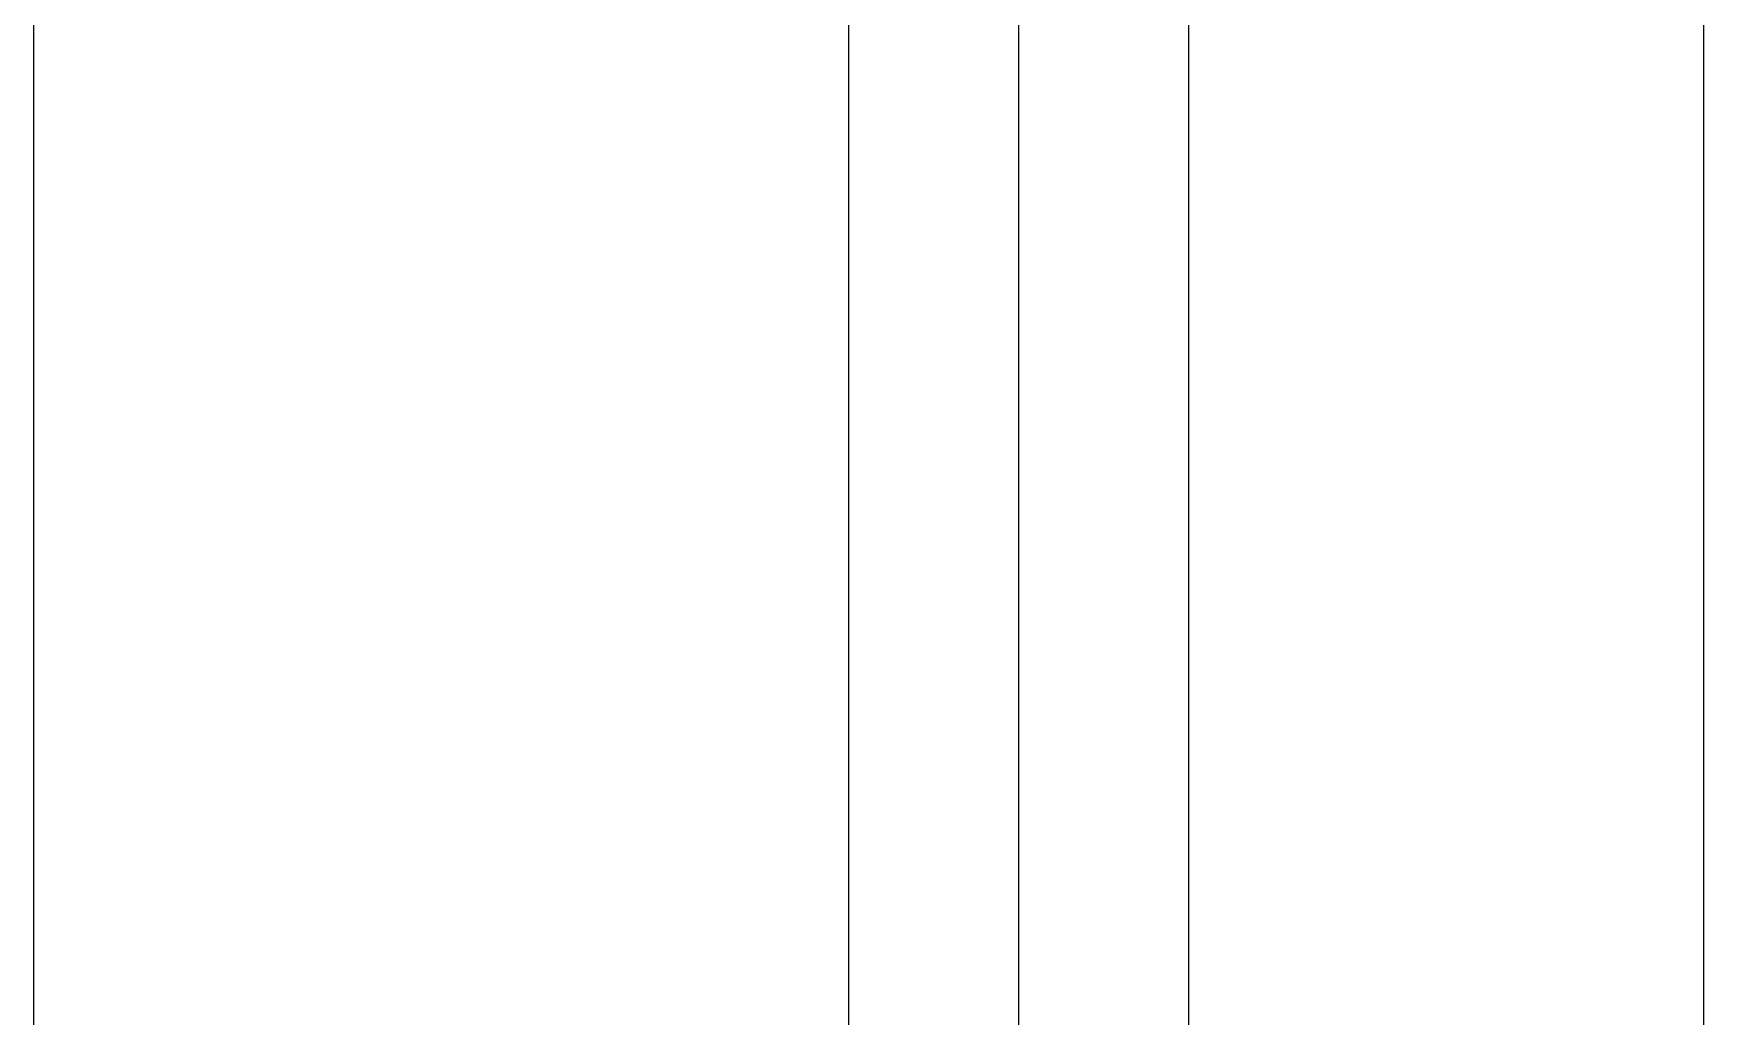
# Model space of a CAD drawing. Header units: millimetres. Extents: x 2370 to 266135, y -585395 to 33485.
# Drawn here: x 68375 to 68935, y 4190 to 4520 of the extents above; entities that cross this region are included whole.
import ezdxf
from ezdxf.lldxf.tags import DXFTag

# ---------------------------------------------------------------- set-up
doc = ezdxf.new("R2010")
doc.units = ezdxf.units.MM
doc.layers.add('1', color=1, linetype='CENTER2')
tags = doc.linetypes.add('CENTER2', pattern=[1.125, 0.75, -0.125, 0.125, -0.125]).pattern_tags.tags
tags[10:11] = [DXFTag(74, 4), DXFTag(75, 0), DXFTag(340, '0'), DXFTag(46, 1.0), DXFTag(50, 0.0), DXFTag(44, 0.0), DXFTag(45, 0.0)]
tags[8:9] = [DXFTag(74, 4), DXFTag(75, 0), DXFTag(340, '0'), DXFTag(46, 1.0), DXFTag(50, 0.0), DXFTag(44, 0.0), DXFTag(45, 0.0)]
tags[6:7] = [DXFTag(74, 4), DXFTag(75, 0), DXFTag(340, '0'), DXFTag(46, 1.0), DXFTag(50, 0.0), DXFTag(44, 0.0), DXFTag(45, 0.0)]
tags[4:5] = [DXFTag(74, 4), DXFTag(75, 0), DXFTag(340, '0'), DXFTag(46, 1.0), DXFTag(50, 0.0), DXFTag(44, 0.0), DXFTag(45, 0.0)]

msp = doc.modelspace()

# ---------------------------------------------------------------- linework, layer by layer
at = {"color": 6}
msp.add_line((68375.07, 15524.24), (68375.07, 85.67), dxfattribs=at)
at = {"color": 3}
for p, q in [((68648.23, 10140.16), (68648.23, -6794.51)), ((68762.23, 10140.16), (68762.23, -6794.51))]:
    msp.add_line(p, q, dxfattribs=at)
at = {"layer": '1'}
for p, q in [((68934.89, 15487.19), (68934.89, -5761.61)), ((68934.89, 15387.19), (68934.89, -5761.61)), ((68705.23, 10140.16), (68705.23, -6794.51))]:
    msp.add_line(p, q, dxfattribs=at)

doc.saveas('drawing.dxf')
